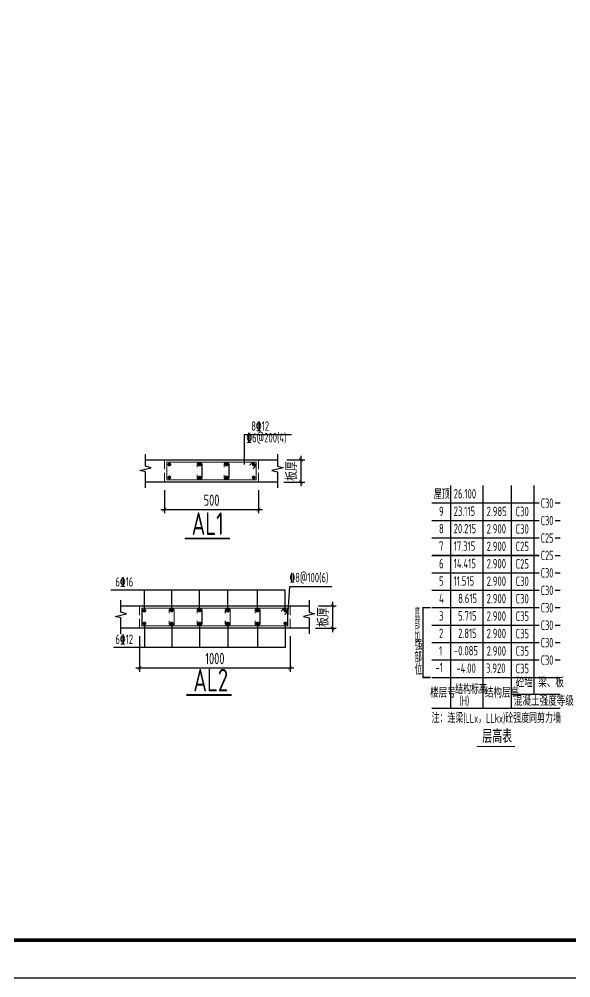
# Model space of a CAD drawing. Extents: x -1307975 to -76406, y -96289 to 379359.
# Drawn here: x -817535 to -802883, y 110835 to 136311 of the extents above; entities that cross this region are included whole.
import ezdxf
from ezdxf.enums import TextEntityAlignment as Align

# ---------------------------------------------------------------- set-up
doc = ezdxf.new("R2010")
doc.units = 0
doc.header["$LTSCALE"] = 1000
doc.linetypes.add('DASH', pattern=[0.35, 0.25, -0.1])
doc.layers.get('0').update_dxf_attribs({"linetype": 'CONTINUOUS'})
doc.layers.get('DEFPOINTS').update_dxf_attribs({"linetype": 'CONTINUOUS'})
for name, color, linetype in [('-TK', 7, 'CONTINUOUS'), ('AXIS', 3, 'CONTINUOUS'), ('BEAM_DE', 7, 'CONTINUOUS'), ('NUM', 7, 'CONTINUOUS'), ('REIN', 6, 'CONTINUOUS'), ('S-0-TEXT', 7, 'CONTINUOUS'), ('S-B表格', 2, 'CONTINUOUS'), ('TEXT', 2, 'CONTINUOUS'), ('THIN', 7, 'CONTINUOUS'), ('大样详图_文字', 60, 'CONTINUOUS')]:
    doc.layers.add(name, color=color, linetype=linetype)
for name, color, linetype, lineweight in [('7549', 9, 'CONTINUOUS', 18), ('S-REIN', 12, 'CONTINUOUS', 50), ('S-Thin-D', 7, 'DASH', 18)]:
    doc.layers.add(name, color=color, linetype=linetype, lineweight=lineweight)
doc.styles.add('TSSD_DIMENSION', font='Tssdeng.shx', dxfattribs={"width": 0.7, "bigfont": 'tssdchn.shx'})
doc.styles.add('TSSD_Norm', font='Tssdeng.shx', dxfattribs={"bigfont": 'tssdchn.shx'})
doc.styles.add('TSSD_REIN', font='tssdeng.shx', dxfattribs={"width": 0.7, "height": 300, "bigfont": 'tssdchn.shx'})
doc.dimstyles.new('TSSD_25_100', dxfattribs={"dimtxt": 300, "dimasz": 100, "dimexe": 100, "dimexo": 250, "dimgap": 100, "dimtad": 1, "dimdec": 0, "dimlfac": 0.25, "dimzin": 0, "dimdsep": 46, "dimtxsty": 'TSSD_DIMENSION', "dimblk": 'ARCHTICK', "dimcen": 0, "dimdle": 100, "dimclrt": 7, "dimadec": 0, "dimazin": 0, "dimtfac": 1, "dimtdec": 0, "dimtix": 1, "dimtmove": 2, "dimatfit": 3, "dimldrblk": 'ARCHTICK', "dimfxl": 1, "dimtolj": 1, "dimtzin": 0, "dimarcsym": 0})

# ---------------------------------------------------------------- blocks, each defined once
blk = doc.blocks.new('B20200424131938')
at = {"layer": '7549', "const_width": 40}
blk.add_lwpolyline([(417, 3688), (217, 3688), (217, 1834), (417, 1834)], dxfattribs=at)
at = {"layer": 'S-0-TEXT'}
blk.add_lwpolyline([(1641, 0, 27, 27, 0), (2658, 0, 0, 0, 0)], format="xyseb", dxfattribs=at)
at = {"layer": 'S-B表格'}
for p, q in [((952, 1021), (952, 6932)), ((1817, 1021), (1817, 6932)), ((2567, 1021), (2567, 6932)), ((3167, 1385), (3167, 6932)), ((452, 6469), (3167, 6469)), ((452, 6469), (3167, 6469)), ((3167, 6469), (3298, 6469)), ((3167, 6469), (3298, 6469)), ((3167, 6469), (3298, 6469)), ((3731, 6469), (3862, 6469)), ((3731, 6469), (3862, 6469)), ((3731, 6469), (3862, 6469)), ((452, 6005), (3167, 6005)), ((452, 6005), (3167, 6005)), ((3167, 6005), (3298, 6005)), ((3167, 6005), (3298, 6005)), ((3167, 6005), (3298, 6005)), ((3731, 6005), (3862, 6005)), ((3731, 6005), (3862, 6005)), ((3731, 6005), (3862, 6005)), ((452, 5542), (3167, 5542)), ((452, 5542), (3167, 5542)), ((3167, 5542), (3298, 5542)), ((3167, 5542), (3298, 5542)), ((3167, 5542), (3298, 5542)), ((3731, 5542), (3862, 5542)), ((3731, 5542), (3862, 5542)), ((3731, 5542), (3862, 5542)), ((452, 5078), (3167, 5078)), ((452, 5078), (3167, 5078)), ((3167, 5078), (3298, 5078)), ((3167, 5078), (3298, 5078)), ((3167, 5078), (3298, 5078)), ((3731, 5078), (3862, 5078)), ((3731, 5078), (3862, 5078)), ((3731, 5078), (3862, 5078)), ((452, 4615), (3167, 4615)), ((3167, 4615), (3298, 4615)), ((3731, 4615), (3862, 4615)), ((452, 4151), (3167, 4151)), ((3167, 4151), (3298, 4151)), ((3731, 4151), (3862, 4151)), ((452, 3688), (3167, 3688)), ((3167, 3688), (3298, 3688)), ((3731, 3688), (3862, 3688)), ((452, 3224), (3167, 3224)), ((3167, 3224), (3298, 3224)), ((3731, 3224), (3862, 3224)), ((452, 2761), (3167, 2761)), ((3167, 2761), (3298, 2761)), ((3731, 2761), (3862, 2761)), ((452, 2297), (3167, 2297)), ((3167, 2297), (3298, 2297)), ((3731, 2297), (3862, 2297)), ((452, 1834), (3167, 1834)), ((452, 1834), (3862, 1834)), ((452, 1834), (2854, 1834)), ((452, 1834), (2854, 1834)), ((2567, 1385), (3862, 1385)), ((452, 1021), (3862, 1021))]:
    blk.add_line(p, q, dxfattribs=at)
at = {"style": 'TSSD_REIN'}
for s, width, p, p2 in [('底', 0.535575, (-3, 3408), (134, 3408)), ('部', 0.530918, (-3, 3100), (134, 3100)), ('加', 0.526341, (-3, 2774), (134, 2774))]:
    blk.add_text(s, height=285, dxfattribs=dict(at, width=width)).set_placement(p, p2, align=Align.FIT)
for s, height, width, p in [('强', 285, 0.535575, (-3, 2477)), ('部', 285, 0.535575, (-13, 2146)), ('位', 285, 0.535575, (-3, 1820)), ('砼墙', 250, 0.7, (2681, 1495)), ('梁、板', 250, 0.7, (3279, 1495))]:
    blk.add_text(s, height=height, dxfattribs=dict(at, width=width)).set_placement(p, align=Align.BOTTOM_LEFT)
for s, width, p in [('楼层号', 0.7, (405, 1299)), ('结构标高', 0.65, (1070, 1392)), ('结构层高', 0.7, (1860, 1299)), ('(H)', 0.65, (1188, 1086)), ('混凝土强度等级', 0.7, (2629, 1080))]:
    blk.add_text(s, height=250, dxfattribs=dict(at, width=width)).set_placement(p)
at = {"layer": 'S-0-TEXT', "style": 'TSSD_REIN', "width": 0.7}
blk.add_text('层高表', height=360, dxfattribs=at).set_placement((1790, 90))
at = {"layer": 'S-B表格', "style": 'TSSD_REIN'}
for s, width, p in [('屋顶', 0.65, (503, 6575)), ('26.100', 0.7, (1031, 6590)), ('9', 0.7, (642, 6123)), ('23.115', 0.7, (1031, 6126)), ('2.985', 0.7, (1907, 6121)), ('C30', 0.65, (3345, 6341)), ('C30', 0.7, (2675, 6118)), ('C30', 0.65, (3345, 5877)), ('8', 0.7, (642, 5660)), ('20.215', 0.7, (1031, 5663)), ('2.900', 0.7, (1907, 5658)), ('C30', 0.7, (2675, 5654)), ('C25', 0.65, (3345, 5414)), ('7', 0.7, (642, 5196)), ('17.315', 0.7, (1031, 5199)), ('2.900', 0.7, (1907, 5194)), ('C25', 0.7, (2675, 5191)), ('C25', 0.65, (3345, 4950)), ('6', 0.7, (642, 4733)), ('14.415', 0.7, (1031, 4736)), ('2.900', 0.7, (1907, 4731)), ('C25', 0.7, (2675, 4727)), ('C30', 0.65, (3345, 4487)), ('5', 0.7, (642, 4269)), ('11.515', 0.7, (1031, 4272)), ('2.900', 0.7, (1907, 4267)), ('C30', 0.7, (2675, 4264)), ('C30', 0.65, (3345, 4023)), ('4', 0.7, (642, 3806)), ('8.615', 0.7, (1150, 3809)), ('2.900', 0.7, (1907, 3804)), ('C30', 0.7, (2675, 3800)), ('3', 0.7, (642, 3342)), ('5.715', 0.7, (1150, 3345)), ('2.900', 0.7, (1907, 3340)), ('C35', 0.7, (2675, 3337)), ('C30', 0.65, (3345, 3560)), ('C30', 0.65, (3345, 3096)), ('2', 0.7, (642, 2879)), ('2.815', 0.7, (1150, 2882)), ('2.900', 0.7, (1907, 2877)), ('C35', 0.7, (2675, 2873)), ('C30', 0.65, (3345, 2633)), ('1', 0.7, (642, 2415)), ('-0.085', 0.7, (1038, 2418)), ('2.900', 0.7, (1907, 2413)), ('C35', 0.7, (2675, 2410)), ('C30', 0.65, (3345, 2169)), ('-1', 0.7, (545, 1974)), ('-4.00', 0.7, (1103, 1955)), ('3.920', 0.7, (1891, 1955)), ('C35', 0.7, (2675, 1946))]:
    blk.add_text(s, height=250, dxfattribs=dict(at, width=width)).set_placement(p)
at = {"layer": 'TEXT', "style": 'TSSD_REIN', "width": 0.65}
blk.add_text('注：连梁(LLx，LLkx)砼强度同剪力墙', height=250, dxfattribs=at).set_placement((443, 627))
blk = doc.blocks.new('_ArchTick')
at = {"color": 0, "linetype": 'ByBlock', "const_width": 0.15}
blk.add_lwpolyline([(-0.5, -0.5), (0.5, 0.5)], dxfattribs=at)
blk = doc.blocks.new('*D948')
at = {"layer": 'AXIS', "color": 0, "lineweight": -2, "transparency": 16777216}
for p, q in [((-810426, 124604), (-809950, 124604)), ((-810050, 124704), (-810050, 123904)), ((-810508, 124004), (-809950, 124004))]:
    blk.add_line(p, q, dxfattribs=at)
at = {"layer": 'DEFPOINTS', "color": 0, "transparency": 16777216}
for p in [(-810676, 124604), (-810758, 124004), (-810050, 124004)]:
    blk.add_point(p, dxfattribs=at)
at = {"layer": 'AXIS', "color": 0, "lineweight": -2, "transparency": 16777216, "xscale": 100, "yscale": 100, "zscale": 100}
for p, rotation in [((-810050, 124604), 90), ((-810050, 124004), 270)]:
    blk.add_blockref('_ArchTick', p, dxfattribs=dict(at, rotation=rotation))
at = {"layer": 'AXIS', "color": 7, "transparency": 16777216, "insert": (-810300, 124304), "char_height": 300, "attachment_point": 5, "rotation": 90, "style": 'TSSD_DIMENSION'}
blk.add_mtext('\\A1;板厚', dxfattribs=at)
blk = doc.blocks.new('*D949')
at = {"layer": 'AXIS', "color": 0, "lineweight": -2, "transparency": 16777216}
for p, q in [((-813676, 123794), (-813676, 123179)), ((-811176, 123794), (-811176, 123179)), ((-813776, 123279), (-811076, 123279))]:
    blk.add_line(p, q, dxfattribs=at)
at = {"layer": 'DEFPOINTS', "color": 0, "transparency": 16777216}
for p in [(-813676, 124044), (-811176, 124044), (-811176, 123279)]:
    blk.add_point(p, dxfattribs=at)
at = {"layer": 'AXIS', "color": 0, "lineweight": -2, "transparency": 16777216, "xscale": 100, "yscale": 100, "zscale": 100, "rotation": 180}
blk.add_blockref('_ArchTick', (-813676, 123279), dxfattribs=at)
at = {"layer": 'AXIS', "color": 0, "lineweight": -2, "transparency": 16777216, "xscale": 100, "yscale": 100, "zscale": 100}
blk.add_blockref('_ArchTick', (-811176, 123279), dxfattribs=at)
at = {"layer": 'AXIS', "color": 7, "transparency": 16777216, "insert": (-812426, 123529), "char_height": 300, "attachment_point": 5, "style": 'TSSD_DIMENSION'}
blk.add_mtext('\\A1;500', dxfattribs=at)
blk = doc.blocks.new('*D950')
at = {"layer": 'AXIS', "color": 0, "lineweight": -2, "transparency": 16777216}
for p, q in [((-809211, 120824), (-809211, 120024)), ((-809587, 120724), (-809111, 120724)), ((-809668, 120124), (-809111, 120124))]:
    blk.add_line(p, q, dxfattribs=at)
at = {"layer": 'DEFPOINTS', "color": 0, "transparency": 16777216}
for p in [(-809837, 120724), (-809918, 120124), (-809211, 120124)]:
    blk.add_point(p, dxfattribs=at)
at = {"layer": 'AXIS', "color": 0, "lineweight": -2, "transparency": 16777216, "xscale": 100, "yscale": 100, "zscale": 100}
for p, rotation in [((-809211, 120724), 90), ((-809211, 120124), 270)]:
    blk.add_blockref('_ArchTick', p, dxfattribs=dict(at, rotation=rotation))
at = {"layer": 'AXIS', "color": 7, "transparency": 16777216, "insert": (-809461, 120424), "char_height": 300, "attachment_point": 5, "rotation": 90, "style": 'TSSD_DIMENSION'}
blk.add_mtext('\\A1;板厚', dxfattribs=at)
blk = doc.blocks.new('*D951')
at = {"layer": 'AXIS', "color": 0, "lineweight": -2, "transparency": 16777216}
for p, q in [((-814337, 119913), (-814337, 118969)), ((-810337, 119913), (-810337, 118969)), ((-814437, 119069), (-810237, 119069))]:
    blk.add_line(p, q, dxfattribs=at)
at = {"layer": 'DEFPOINTS', "color": 0, "transparency": 16777216}
for p in [(-814337, 120163), (-810337, 120163), (-810337, 119069)]:
    blk.add_point(p, dxfattribs=at)
at = {"layer": 'AXIS', "color": 0, "lineweight": -2, "transparency": 16777216, "xscale": 100, "yscale": 100, "zscale": 100, "rotation": 180}
blk.add_blockref('_ArchTick', (-814337, 119069), dxfattribs=at)
at = {"layer": 'AXIS', "color": 0, "lineweight": -2, "transparency": 16777216, "xscale": 100, "yscale": 100, "zscale": 100}
blk.add_blockref('_ArchTick', (-810337, 119069), dxfattribs=at)
at = {"layer": 'AXIS', "color": 7, "transparency": 16777216, "insert": (-812337, 119319), "char_height": 300, "attachment_point": 5, "style": 'TSSD_DIMENSION'}
blk.add_mtext('\\A1;1000', dxfattribs=at)
blk = doc.blocks.new('A1')
blk.add_lwpolyline([(0, 59400), (0, 0), (84100, 0), (84100, 59400)], close=True)
at = {"const_width": 100}
blk.add_lwpolyline([(2500, 58400), (2500, 1000), (83100, 1000), (83100, 58400)], close=True, dxfattribs=at)

msp = doc.modelspace()

# ---------------------------------------------------------------- linework, layer by layer
at = {"layer": 'BEAM_DE'}
for p, q in [((-814176.37, 124604.27), (-810676.37, 124604.27)), ((-813676.37, 124004.27), (-814176.37, 124004.27)), ((-811176.37, 124004.27), (-813676.37, 124004.27)), ((-810676.37, 124004.27), (-811176.37, 124004.27)), ((-814836.86, 120723.52), (-809836.86, 120723.52)), ((-814336.86, 120123.52), (-814836.86, 120123.52)), ((-810336.86, 120123.52), (-814336.86, 120123.52)), ((-809836.86, 120123.52), (-810336.86, 120123.52))]:
    msp.add_line(p, q, dxfattribs=at)
at = {"layer": 'REIN', "const_width": 30}
for points in [[(-812808.37, 124204.27), (-812808.37, 124134.27, 1), (-812678.37, 124134.27), (-812678.37, 124474.27, 1), (-812808.37, 124474.27), (-812808.37, 124404.27)], [(-812091.37, 124204.27), (-812091.37, 124134.27, 1), (-811961.37, 124134.27), (-811961.37, 124474.27, 1), (-812091.37, 124474.27), (-812091.37, 124404.27)], [(-813548.86, 120323.52), (-813548.86, 120253.52, 1), (-813418.86, 120253.52), (-813418.86, 120593.52, 1), (-813548.86, 120593.52), (-813548.86, 120523.52)], [(-812808.36, 120323.52), (-812808.36, 120253.52, 1), (-812678.36, 120253.52), (-812678.36, 120593.52, 1), (-812808.36, 120593.52), (-812808.36, 120523.52)], [(-812058.86, 120323.52), (-812058.86, 120253.52, 1), (-811928.86, 120253.52), (-811928.86, 120593.52, 1), (-812058.86, 120593.52), (-812058.86, 120523.52)], [(-811268.69, 120323.52), (-811268.69, 120253.52, 1), (-811138.69, 120253.52), (-811138.69, 120593.52, 1), (-811268.69, 120593.52), (-811268.69, 120523.52)]]:
    msp.add_lwpolyline(points, format="xyb", dxfattribs=at)
at = {"layer": 'S-B表格', "color": 6, "linetype": 'ByBlock', "ltscale": 0.5, "const_width": 30}
for points in [[(-806573.5, 122062.6), (-803727.12, 122062.6)], [(-806573.5, 121599.11), (-803727.12, 121599.11)], [(-806573.5, 121135.61), (-803727.12, 121135.61)], [(-806573.5, 120672.11), (-803727.12, 120672.11)]]:
    msp.add_lwpolyline(points, dxfattribs=at)
at = {"layer": 'S-REIN', "const_width": 30}
for points in [[(-811241.37, 124539.27), (-811241.37, 124069.27), (-813611.37, 124069.27), (-813611.37, 124539.27), (-811241.37, 124539.27)], [(-811418.14, 124454.42), (-811333.29, 124539.27)], [(-811241.37, 124447.35), (-811326.22, 124362.49)], [(-810401.86, 120658.52), (-810401.86, 120188.52), (-814271.86, 120188.52), (-814271.86, 120658.52), (-810401.86, 120658.52)], [(-810578.64, 120573.67), (-810493.79, 120658.52)], [(-810401.86, 120566.6), (-810486.72, 120481.74)]]:
    msp.add_lwpolyline(points, dxfattribs=at)
at = {"layer": 'S-REIN', "const_width": 50}
for points in [[(-813571.37, 124474.27, 1), (-813521.37, 124474.27, 1)], [(-812768.37, 124474.27, 1), (-812718.37, 124474.27, 1)], [(-812051.37, 124474.27, 1), (-812001.37, 124474.27, 1)], [(-811331.37, 124474.27, 1), (-811281.37, 124474.27, 1)], [(-813571.37, 124134.27, 1), (-813521.37, 124134.27, 1)], [(-812768.37, 124134.27, 1), (-812718.37, 124134.27, 1)], [(-812051.37, 124134.27, 1), (-812001.37, 124134.27, 1)], [(-811331.37, 124134.27, 1), (-811281.37, 124134.27, 1)], [(-814231.86, 120593.52, 1), (-814181.86, 120593.52, 1)], [(-813508.86, 120593.52, 1), (-813458.86, 120593.52, 1)], [(-812768.36, 120593.52, 1), (-812718.36, 120593.52, 1)], [(-812018.86, 120593.52, 1), (-811968.86, 120593.52, 1)], [(-811228.69, 120593.52, 1), (-811178.69, 120593.52, 1)], [(-810491.86, 120593.52, 1), (-810441.86, 120593.52, 1)], [(-814231.86, 120253.52, 1), (-814181.86, 120253.52, 1)], [(-813508.86, 120253.52, 1), (-813458.86, 120253.52, 1)], [(-812768.36, 120253.52, 1), (-812718.36, 120253.52, 1)], [(-812018.86, 120253.52, 1), (-811968.86, 120253.52, 1)], [(-811228.69, 120253.52, 1), (-811178.69, 120253.52, 1)], [(-810491.86, 120253.52, 1), (-810441.86, 120253.52, 1)]]:
    msp.add_lwpolyline(points, format="xyb", close=True, dxfattribs=at)
at = {"layer": 'S-Thin-D'}
for p, q in [((-813676.37, 124004.27), (-813676.37, 124604.27)), ((-811176.37, 124004.27), (-811176.37, 124604.27)), ((-814336.86, 120123.52), (-814336.86, 120723.52)), ((-810336.86, 120123.52), (-810336.86, 120723.52))]:
    msp.add_line(p, q, dxfattribs=at)
at = {"layer": 'TEXT', "const_width": 50}
for points in [[(-813140.21, 122509.77), (-811934.81, 122509.77)], [(-813096.13, 118350.81), (-811890.73, 118350.81)]]:
    msp.add_lwpolyline(points, dxfattribs=at)
at = {"layer": 'THIN'}
for points in [[(-814176.37, 123854.27), (-814176.37, 124279.27), (-814326.37, 124316.77), (-814026.37, 124391.77), (-814176.37, 124429.27), (-814176.37, 124754.27)], [(-810676.37, 124754.27), (-810676.37, 124429.27), (-810526.37, 124391.77), (-810826.37, 124316.77), (-810676.37, 124279.27), (-810676.37, 123854.27)], [(-814836.86, 119973.52), (-814836.86, 120398.52), (-814986.86, 120436.02), (-814686.86, 120511.02), (-814836.86, 120548.52), (-814836.86, 120873.52)], [(-809836.86, 120873.52), (-809836.86, 120548.52), (-809686.86, 120511.02), (-809986.86, 120436.02), (-809836.86, 120398.52), (-809836.86, 119973.52)]]:
    msp.add_lwpolyline(points, dxfattribs=at)
at = {"layer": '大样详图_文字'}
for p, q in [((-811549.16, 125274.27), (-810303.16, 125274.27)), ((-811549.16, 124474.27), (-811549.16, 125274.27)), ((-810466.86, 121138.74), (-815097.75, 121138.74)), ((-814206.86, 120593.52), (-814206.86, 121138.74)), ((-813483.86, 120593.52), (-813483.86, 121138.74)), ((-812743.36, 120593.52), (-812743.36, 121138.74)), ((-811993.86, 120593.52), (-811993.86, 121138.74)), ((-811203.69, 120593.52), (-811203.69, 121138.74)), ((-810466.86, 120593.52), (-810466.86, 121138.74)), ((-810401.86, 120423.52), (-810343.75, 121236.74)), ((-810343.75, 121236.74), (-809228.25, 121236.74)), ((-814206.86, 120253.52), (-814206.86, 119617.74)), ((-813483.86, 120253.52), (-813483.86, 119617.74)), ((-812743.36, 120253.52), (-812743.36, 119617.74)), ((-811993.86, 120253.52), (-811993.86, 119617.74)), ((-811203.69, 120253.52), (-811203.69, 119617.74)), ((-810466.86, 120253.52), (-810466.86, 119617.74)), ((-810466.86, 119617.74), (-815030.75, 119617.74))]:
    msp.add_line(p, q, dxfattribs=at)

# ---------------------------------------------------------------- block references
at = {"layer": '-TK'}
msp.add_blockref('A1', (-873582.49, 110835.41), dxfattribs=at)
at = {"layer": 'S-B表格'}
msp.add_blockref('B20200424131938', (-807025.13, 116984.51), dxfattribs=at)

# ---------------------------------------------------------------- texts
at = {"layer": 'NUM', "style": 'TSSD_Norm', "width": 0.7}
for s, p in [('AL1', (-812952.18, 122605.6)), ('AL2', (-812908.09, 118446.64))]:
    msp.add_text(s, height=600, dxfattribs=at).set_placement(p)
at = {"layer": '大样详图_文字', "style": 'TSSD_REIN', "width": 0.7}
for s, p in [('8\x8412', (-811370.78, 125297.53)), ('%%1326@200(4)', (-811498.02, 124988.75)), ('%%1328@100(6)', (-810354.53, 121272.23)), ('6%%13216', (-814978.8, 121158.61))]:
    msp.add_text(s, height=250, dxfattribs=at).set_placement(p, align=Align.BOTTOM_LEFT)
at = {"layer": '大样详图_文字', "color": 1, "style": 'TSSD_REIN', "width": 0.7}
msp.add_text('6%%13212', height=250, dxfattribs=at).set_placement((-814978.8, 119631.11), align=Align.BOTTOM_LEFT)

# ---------------------------------------------------------------- dimensions: what is measured, and where the dimension line sits
at = {"layer": 'AXIS'}
for base, p1, p2, picture, middle in [((-810050.32, 124004.27), (-810676.37, 124604.27), (-810757.55, 124004.27), '*D948', (-810300.32, 124304.27)), ((-809210.82, 120123.52), (-809836.86, 120723.52), (-809918.04, 120123.52), '*D950', (-809460.82, 120423.52))]:
    dim = msp.add_linear_dim(base=base, p1=p1, p2=p2, angle=90, text='板厚', dimstyle='TSSD_25_100', dxfattribs=at)
    dim.commit()
    dim.dimension.update_dxf_attribs({"geometry": picture, "text_midpoint": middle})
dim = msp.add_linear_dim(base=(-811176.37, 123278.51), p1=(-813676.37, 124044.01), p2=(-811176.37, 124044.01), text='500', dimstyle='TSSD_25_100', dxfattribs=at)
dim.commit()
dim.dimension.update_dxf_attribs({"geometry": '*D949', "text_midpoint": (-812426.37, 123528.51)})
dim = msp.add_linear_dim(base=(-810336.86, 119069.26), p1=(-814336.86, 120163.26), p2=(-810336.86, 120163.26), dimstyle='TSSD_25_100', dxfattribs=at)
dim.commit()
dim.dimension.update_dxf_attribs({"geometry": '*D951', "text_midpoint": (-812336.86, 119319.26)})

doc.saveas('drawing.dxf')
